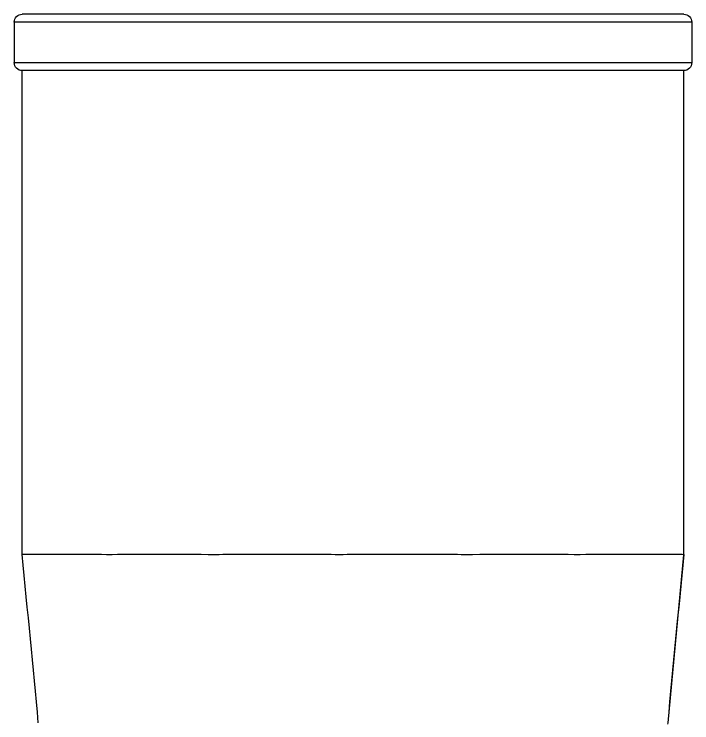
# Model space of a CAD drawing. Header units: millimetres. Extents: x 240 to 1080, y -29 to 565.
# Drawn here: x 941.92 to 950.32, y 413.61 to 422.4 of the extents above; entities that cross this region are included whole.
import ezdxf

# ---------------------------------------------------------------- set-up
doc = ezdxf.new("R2010")
doc.units = ezdxf.units.MM
doc.header["$LTSCALE"] = 0.75

msp = doc.modelspace()

# ---------------------------------------------------------------- linework, layer by layer
at = {"extrusion": (-1, -2.22045e-16, 2.96604e-13)}
for p, q in [((950.2175, 422.3971), (942.0175, 422.3971)), ((950.3175, 422.2971), (941.9175, 422.2971)), ((941.9175, 422.2971), (941.9175, 421.7971)), ((950.3175, 422.2971), (950.3175, 421.7971)), ((941.9175, 421.7971), (950.3175, 421.7971)), ((950.2175, 421.6971), (942.0175, 421.6971)), ((942.0175, 415.6976), (942.0175, 421.6971)), ((950.2175, 415.6976), (950.2175, 421.6971)), ((948.516, 415.6989), (948.516, 415.6994)), ((950.2139, 415.6971), (950.0182, 413.6127)), ((950.0182, 413.6127), (950.0166, 413.5962))]:
    msp.add_line(p, q, dxfattribs=at)
at = {"extrusion": (-5.04871e-29, -2.22045e-16, -1)}
for centre, start, end in [((-942.0175, 422.2971), 0, 90), ((-950.2175, 421.7971), 180, 270)]:
    msp.add_arc(centre, 0.1, start, end, dxfattribs=at)
at = {"extrusion": (-1.00974e-28, -2.22045e-16, -1)}
for centre, start, end in [((-950.2175, 422.2971), 90, 180), ((-942.0175, 421.7971), 270, 0)]:
    msp.add_arc(centre, 0.1, start, end, dxfattribs=at)
msp.add_open_spline([(950.2139, 415.6971), (950.201, 415.6977), (950.1534, 415.7008), (949.9893, 415.6993), (949.8742, 415.6963), (949.6294, 415.6987), (949.5182, 415.6999), (949.235, 415.6995), (949.0561, 415.6968), (948.6623, 415.6975), (948.4482, 415.7), (947.9923, 415.6996), (947.7532, 415.6969), (947.2553, 415.6973), (946.9975, 415.6999), (946.4726, 415.6997), (946.209, 415.6971), (945.683, 415.6971), (945.4213, 415.6997), (944.905, 415.6999), (944.6537, 415.6973), (944.1725, 415.6969), (943.9435, 415.6996), (943.512, 415.7), (943.312, 415.6975), (942.9492, 415.6968), (942.7871, 415.6995), (942.5364, 415.6999), (942.4401, 415.6987), (942.2342, 415.6963), (942.1435, 415.6993), (942.0405, 415.7007), (942.0174, 415.6987), (942.0175, 415.6976)], degree=3, knots=[0.00003, 0.00003, 0.00003, 0.00003, 0.092647, 0.092647, 0.18485, 0.18485, 0.246164, 0.246164, 0.324778, 0.324778, 0.403631, 0.403631, 0.481927, 0.481927, 0.560615, 0.560615, 0.638713, 0.638713, 0.716852, 0.716852, 0.795495, 0.795495, 0.873841, 0.873841, 0.952644, 0.952644, 1.031314, 1.031314, 1.092593, 1.092593, 1.184825, 1.184825, 1.260436, 1.260436, 1.260436, 1.260436])
for points in [[(942.2169, 413.6127), (942.1516, 414.3078), (942.0851, 415.0028), (942.0175, 415.6976)], [(950.2175, 415.6975), (950.15, 415.0027), (950.0835, 414.3078), (950.0182, 413.6127)]]:
    msp.add_open_spline(points, degree=3)

doc.saveas('drawing.dxf')
